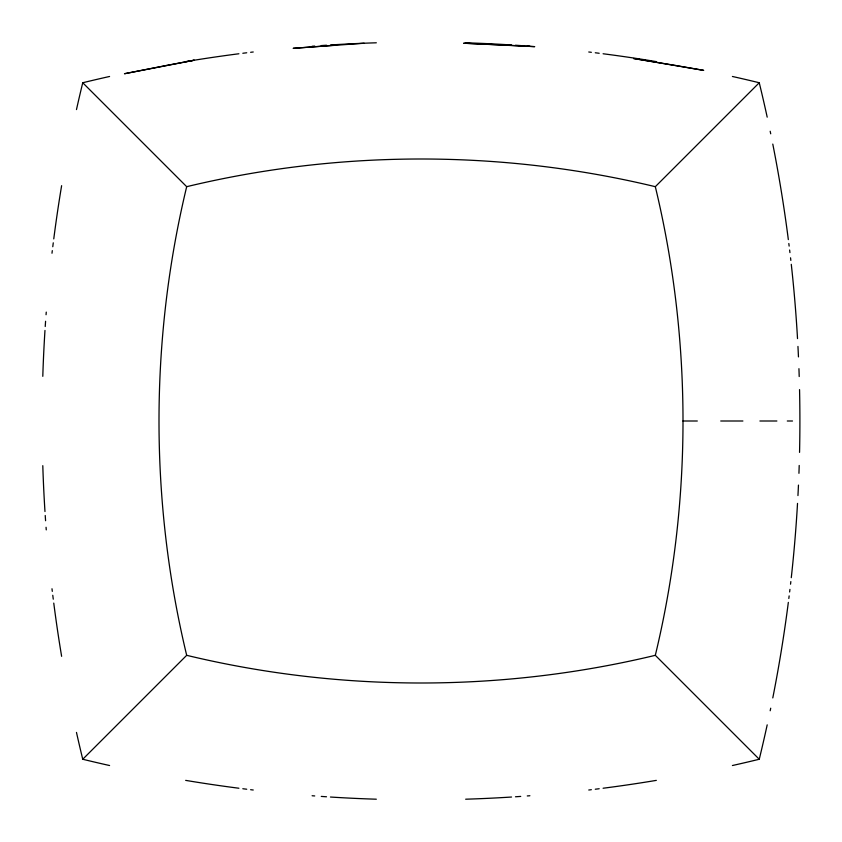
<?xml version="1.0" encoding="UTF-8"?>
<svg xmlns="http://www.w3.org/2000/svg" width="842" height="842" viewBox="0 0 842 842"><rect width="100%" height="100%" fill="white"/><g stroke="black" fill="none" stroke-linecap="round" stroke-linejoin="round"><path stroke-width="1.26" d="M76.475 732.414A1427.832 1427.832 0 0 0 82.748 759.252L186.682 655.318A891.057 786.46 90 0 1 186.682 186.682L82.748 82.748A1427.832 1427.832 0 0 1 109.586 76.475M186.682 186.682A891.057 786.46 0 0 1 655.318 186.682L759.252 82.748A1427.832 1427.832 0 0 0 732.414 76.475M335.705 45.142L293.153 48.331L364.102 43.237M655.318 186.682A891.057 786.46 90 0 1 682.999 421L697.313 421M720.731 421L742.897 421M759.905 421L776.882 421M787.291 421L792.501 421M186.682 655.318A891.057 786.46 0 0 0 655.318 655.318L759.252 759.252A1427.832 1427.832 0 0 1 732.414 765.525M682.999 421A891.057 786.46 -90 0 1 655.318 655.318M656.328 780.376A1427.832 1427.832 0 0 1 603.093 788.238M599.188 788.733A1427.832 1427.832 0 0 1 595.273 789.228M591.368 789.701A1427.832 1427.832 0 0 1 588.758 790.007M529.892 795.743A1427.832 1427.832 0 0 1 527.271 795.943M520.724 796.416A1427.832 1427.832 0 0 1 515.483 796.774M511.547 797.027A1427.832 1427.832 0 0 1 465.668 799.205M376.332 799.205A1427.832 1427.832 0 0 1 330.453 797.027M326.517 796.774A1427.832 1427.832 0 0 1 321.276 796.416M314.729 795.943A1427.832 1427.832 0 0 1 312.108 795.743M253.242 790.007A1427.832 1427.832 0 0 1 250.632 789.701M246.727 789.228A1427.832 1427.832 0 0 1 242.812 788.733M238.907 788.238A1427.832 1427.832 0 0 1 185.672 780.376M109.586 765.525A1427.832 1427.832 0 0 1 82.748 759.252M799.553 389.614A1427.832 1427.832 0 0 1 799.553 452.386M799.205 465.468A1427.832 1427.832 0 0 1 798.942 473.32M798.458 485.097A1427.832 1427.832 0 0 1 797.953 495.559M797.521 503.4A1427.832 1427.832 0 0 1 791.28 577.686M790.838 581.59A1427.832 1427.832 0 0 1 790.543 584.19M789.933 589.389A1427.832 1427.832 0 0 1 789.628 591.989M789.143 595.894A1427.832 1427.832 0 0 1 788.828 598.494M788.333 602.388A1427.832 1427.832 0 0 1 772.788 697.923M770.714 708.196A1427.832 1427.832 0 0 1 770.188 710.753M767.199 724.846A1427.832 1427.832 0 0 1 759.252 759.252M759.252 82.748A1427.832 1427.832 0 0 1 767.199 117.154M770.188 131.247A1427.832 1427.832 0 0 1 770.714 133.804M772.788 144.077A1427.832 1427.832 0 0 1 788.333 239.612M788.828 243.506A1427.832 1427.832 0 0 1 789.143 246.106M789.628 250.011A1427.832 1427.832 0 0 1 789.933 252.611M790.543 257.81A1427.832 1427.832 0 0 1 790.838 260.41M791.28 264.314A1427.832 1427.832 0 0 1 797.521 338.6M797.953 346.441A1427.832 1427.832 0 0 1 798.458 356.903M798.942 368.68A1427.832 1427.832 0 0 1 799.205 376.532M61.624 656.328A1427.832 1427.832 0 0 1 53.762 603.093M53.267 599.188A1427.832 1427.832 0 0 1 52.772 595.273M52.299 591.368A1427.832 1427.832 0 0 1 51.993 588.758M46.257 529.892A1427.832 1427.832 0 0 1 46.057 527.271M45.584 520.724A1427.832 1427.832 0 0 1 45.226 515.483M44.973 511.547A1427.832 1427.832 0 0 1 42.795 465.668M42.795 376.332A1427.832 1427.832 0 0 1 44.973 330.453M45.226 326.517A1427.832 1427.832 0 0 1 45.584 321.276M46.057 314.729A1427.832 1427.832 0 0 1 46.257 312.108M51.993 253.242A1427.832 1427.832 0 0 1 52.299 250.632M52.772 246.727A1427.832 1427.832 0 0 1 53.267 242.812M53.762 238.907A1427.832 1427.832 0 0 1 61.624 185.672M76.475 109.586A1427.832 1427.832 0 0 1 82.748 82.748M185.672 61.624A1427.832 1427.832 0 0 1 238.907 53.762M242.812 53.267A1427.832 1427.832 0 0 1 246.727 52.772M250.632 52.299A1427.832 1427.832 0 0 1 253.242 51.993M312.108 46.257A1427.832 1427.832 0 0 1 314.729 46.057M321.276 45.584A1427.832 1427.832 0 0 1 326.517 45.226M330.453 44.973A1427.832 1427.832 0 0 1 376.332 42.795M465.668 42.795A1427.832 1427.832 0 0 1 511.547 44.973M515.483 45.226A1427.832 1427.832 0 0 1 520.724 45.584M527.271 46.057A1427.832 1427.832 0 0 1 529.892 46.257M588.758 51.993A1427.832 1427.832 0 0 1 591.368 52.299M595.273 52.772A1427.832 1427.832 0 0 1 599.188 53.267M603.093 53.762A1427.832 1427.832 0 0 1 656.328 61.624M166.337 65.487L124.469 73.728L194.291 60.214L166.337 65.487M506.295 45.142L463.668 43.226L534.712 46.636L506.295 45.142M675.663 65.487L633.573 58.508L703.702 70.37L675.663 65.487"/></g></svg>
